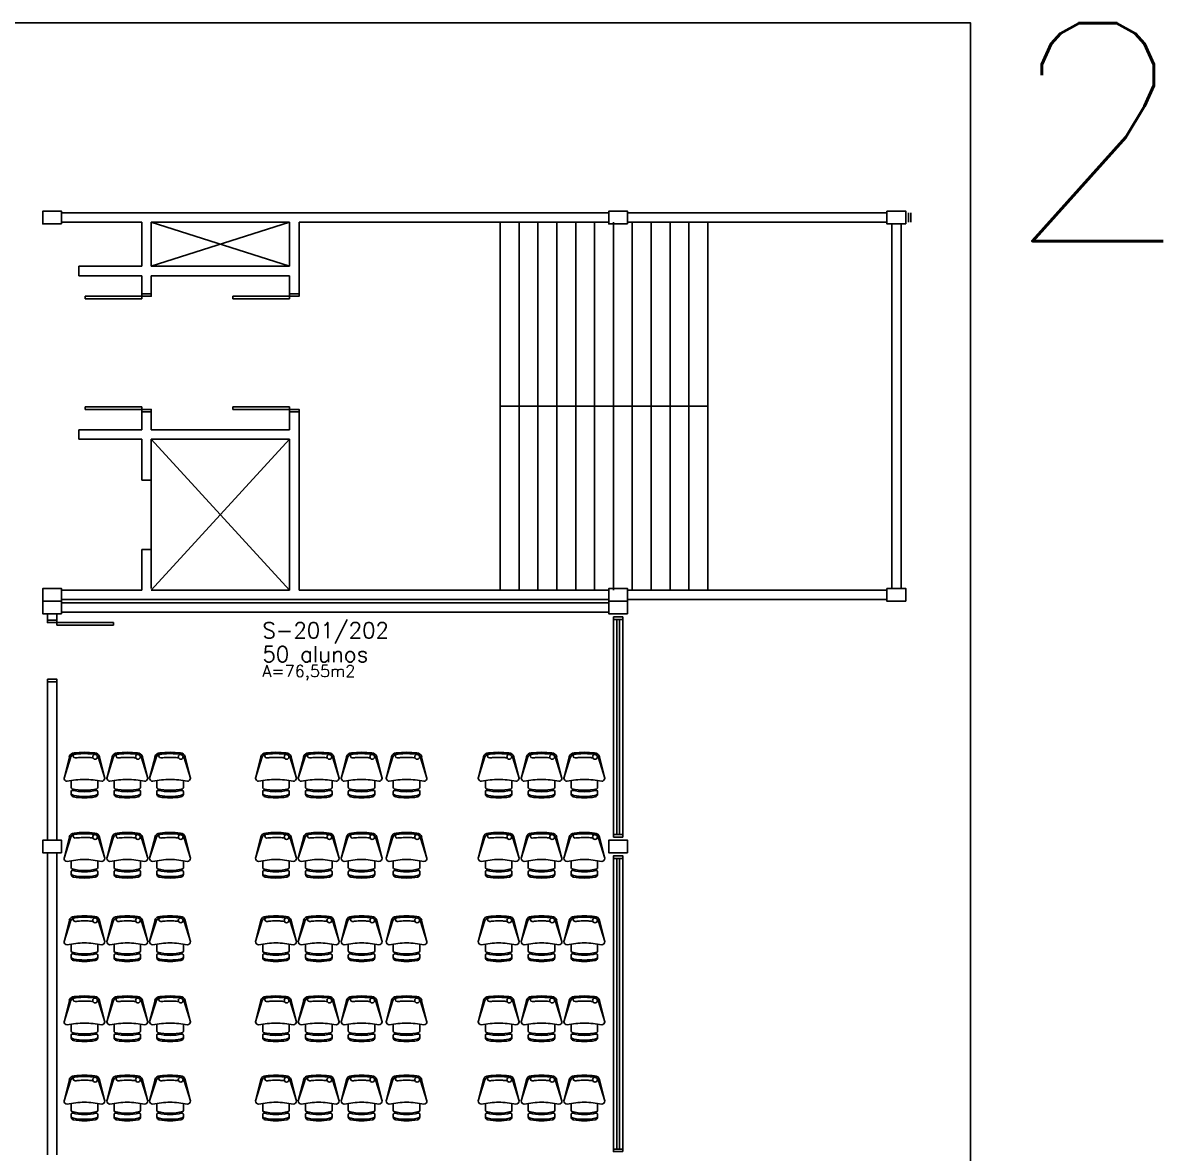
# Model space of a CAD drawing. Header units: millimetres. Extents: x 20431 to 27288, y 6147 to 13165.
# Drawn here: x 25464 to 27277, y 11368 to 13165 of the extents above; entities that cross this region are included whole.
import ezdxf

# ---------------------------------------------------------------- set-up
doc = ezdxf.new("R2010")
doc.units = ezdxf.units.MM
doc.header["$MEASUREMENT"] = 0
for name, color, linetype in [('A-Móveis', 105, 'Continuous'), ('Arqui-Aberturas', 63, 'Continuous'), ('Arqui-DivisóriaGesso', 211, 'Continuous'), ('Arqui-Folha', 55, 'Continuous'), ('Arqui-Móveis', 252, 'Continuous'), ('Arqui-Paredes', 3, 'Continuous'), ('Arqui-Pilares', 4, 'Continuous'), ('Arqui-Salas', 31, 'Continuous')]:
    doc.layers.add(name, color=color, linetype=linetype)
doc.styles.add('INDICAÇÃO AMBIENTES', font='romans.shx')

# ---------------------------------------------------------------- blocks, each defined once
blk = doc.blocks.new('A$C66E92B1C')
at = {"layer": 'A-Móveis', "linetype": 'Continuous'}
for p, q in [((0, 29.9), (8.5, 63.8)), ((0, 29.9), (10.1, 62)), ((65, 29.9), (54.9, 62)), ((65, 29.9), (56.5, 63.8)), ((11.4, 25.9), (11.4, 14.8)), ((53.6, 25.9), (53.6, 14.8)), ((11.4, 5.1), (11.4, 8.5)), ((11.4, 4.6), (11.4, 5.1)), ((13.7, 10.4), (13.7, 12.8)), ((16.1, 9.9), (16.1, 12.2)), ((48.9, 9.9), (48.9, 12.2)), ((51.3, 10.4), (51.3, 12.8)), ((53.6, 5.1), (53.6, 8.5)), ((53.6, 4.6), (53.6, 5.1))]:
    blk.add_line(p, q, dxfattribs=at)
blk.add_circle((49.4, 63.7), 3.81, dxfattribs=at)
for centre, radius, start, end in [((16.2, 61.9), 8, 90, 165.9638), ((17.8, 60), 8, 113.6162, 165.9638), ((17.8, 60), 8, 95.2634, 113.6162), ((17.7, 65), 3.01, 100.5269, 270), ((47.2, 60), 8, 14.0362, 84.7363), ((48.8, 61.9), 8, 14.0362, 90), ((5, 29.9), 5, 180, 270), ((60, 29.9), 5, 270, 0), ((13.3, 14.8), 1.87, 180, 255.887), ((13.3, 8.5), 1.87, 76.9185, 180), ((16.1, 4.6), 4.68, 180, 259.2791), ((18.5, 12.5), 10.6, 228.4224, 254.693), ((32.5, 91.1), 80.6, 255.887, 284.113), ((32.5, 91.1), 82.9, 256.9185, 283.0815), ((32.5, 91.1), 92.7, 259.2791, 280.7209), ((32.5, 91.1), 90.4, 259.2791, 280.7209), ((46.5, 12.5), 10.6, 285.307, 311.5776), ((48.9, 4.6), 4.68, 280.7209, 0), ((51.7, 8.5), 1.87, 0, 103.0815), ((51.7, 14.8), 1.87, 284.113, 0)]:
    blk.add_arc(centre, radius, start, end, dxfattribs=at)
for points in [[(16.2, 69.9), (32.5, 70.9), (48.8, 69.9)], [(5, 24.9), (32.5, 27.9), (60, 24.9)]]:
    blk.add_spline(points, degree=3, dxfattribs=at)
for points, knots in [([(17.1, 68), (19.2, 68.2), (21.3, 68.4), (25.3, 68.7), (27.2, 68.8), (30.5, 68.9), (32, 68.9), (34.8, 68.9), (36.2, 68.8), (40.5, 68.6), (43.4, 68.4), (46.8, 68.1), (47.3, 68), (47.9, 68)], [0.671451, 0.671451, 0.671451, 0.671451, 6.930704, 6.930704, 12.827172, 12.827172, 17.180097, 17.180097, 21.533022, 21.533022, 30.238872, 30.238872, 31.897634, 31.897634, 31.897634, 31.897634]), ([(17.7, 62), (20, 62.2), (22.3, 62.4), (26.4, 62.7), (28.2, 62.8), (30.8, 62.9), (31.6, 62.9), (33, 62.9), (33.4, 62.9), (34.4, 62.9), (34.9, 62.9), (36.5, 62.8), (37.5, 62.8), (40.9, 62.6), (43.4, 62.4), (46, 62.1)], [0.671451, 0.671451, 0.671451, 0.671451, 7.736362, 7.736362, 13.492102, 13.492102, 16.238019, 16.238019, 17.870689, 17.870689, 19.503359, 19.503359, 22.768699, 22.768699, 30.487114, 30.487114, 30.487114, 30.487114])]:
    blk.add_open_spline(points, degree=3, knots=knots, dxfattribs=at)

msp = doc.modelspace()

# ---------------------------------------------------------------- linework, layer by layer
at = {"linetype": 'Continuous'}
for p, q in [((25888.1, 12848.2), (25668.1, 12778.2)), ((25888.1, 12778.2), (25668.1, 12848.2)), ((26223.1, 12263.2), (26223.1, 12848.2)), ((26253.1, 12848.2), (26253.1, 12263.2)), ((26283.1, 12848.2), (26283.1, 12263.2)), ((26313.1, 12848.2), (26313.1, 12263.2)), ((26343.1, 12848.2), (26343.1, 12263.2)), ((26373.1, 12848.2), (26373.1, 12263.2)), ((26403.1, 12848.2), (26403.1, 12263.2)), ((26433.1, 12848.2), (26433.1, 12263.2)), ((26463.1, 12848.2), (26463.1, 12263.2)), ((26493.1, 12848.2), (26493.1, 12263.2)), ((26523.1, 12848.2), (26523.1, 12263.2)), ((26553.1, 12848.2), (26553.1, 12263.2)), ((26223.1, 12555.7), (26553.1, 12555.7)), ((25888.1, 12263.2), (25668.1, 12503.2)), ((25668.1, 12263.2), (25888.1, 12503.2)), ((25668.1, 12328.2), (25668.1, 12438.2))]:
    msp.add_line(p, q, dxfattribs=at)
at = {"layer": 'Arqui-Aberturas'}
for p, q in [((26872.1, 12863.2), (26872.1, 12848.2)), ((26876.1, 12848.2), (26876.1, 12863.2)), ((26876.1, 12848.2), (26876.1, 12863.2)), ((25563.1, 12726.7), (25563.1, 12730.7)), ((25653.1, 12730.7), (25563.1, 12730.7)), ((25653.1, 12726.7), (25653.1, 12730.7)), ((25888.1, 12730.7), (25798.1, 12730.7)), ((25798.1, 12726.7), (25798.1, 12730.7)), ((25888.1, 12726.7), (25888.1, 12730.7)), ((25563.1, 12726.7), (25653.1, 12726.7)), ((25798.1, 12726.7), (25888.1, 12726.7)), ((25563.1, 12554.7), (25563.1, 12550.7)), ((25563.1, 12554.7), (25653.1, 12554.7)), ((25653.1, 12550.7), (25563.1, 12550.7)), ((25653.1, 12554.7), (25653.1, 12550.7)), ((25798.1, 12554.7), (25888.1, 12554.7)), ((25798.1, 12554.7), (25798.1, 12550.7)), ((25888.1, 12550.7), (25798.1, 12550.7)), ((25888.1, 12554.7), (25888.1, 12550.7)), ((25518.1, 12207.7), (25518.1, 12211.7)), ((25518.1, 12211.7), (25608.1, 12211.7)), ((25608.1, 12207.7), (25518.1, 12207.7)), ((25608.1, 12207.7), (25608.1, 12211.7)), ((26403.1, 12220.7), (26403.1, 11870.7)), ((26418.1, 12216.7), (26403.1, 12216.7)), ((26408.6, 12216.7), (26408.6, 11874.7)), ((26412.6, 12216.7), (26412.6, 11874.7)), ((26418.1, 12220.7), (26418.1, 11870.7)), ((26418.1, 11874.7), (26403.1, 11874.7)), ((26418.1, 11836.7), (26403.1, 11836.7)), ((26408.6, 11836.7), (26408.6, 11374.7)), ((26412.6, 11836.7), (26412.6, 11374.7)), ((26418.1, 11374.7), (26403.1, 11374.7))]:
    msp.add_line(p, q, dxfattribs=at)
for points in [[(25668.1, 12734.7), (25668.1, 12730.7), (25653.1, 12730.7), (25653.1, 12734.7)], [(25903.1, 12734.7), (25903.1, 12730.7), (25888.1, 12730.7), (25888.1, 12734.7)], [(25668.1, 12546.7), (25668.1, 12550.7), (25653.1, 12550.7), (25653.1, 12546.7)], [(25903.1, 12546.7), (25903.1, 12550.7), (25888.1, 12550.7), (25888.1, 12546.7)], [(25503.1, 12215.7), (25503.1, 12211.7), (25518.1, 12211.7), (25518.1, 12215.7)], [(25503.1, 12121.7), (25503.1, 12117.7), (25518.1, 12117.7), (25518.1, 12121.7)], [(26418.1, 11370.7), (26403.1, 11370.7), (26403.1, 11840.7), (26418.1, 11840.7)]]:
    msp.add_lwpolyline(points, close=True, dxfattribs=at)
at = {"layer": 'Arqui-DivisóriaGesso'}
msp.add_lwpolyline([(24108.5, 13165.3), (26970.8, 13165.3), (26970.8, 9846), (24108.5, 9846)], close=True, dxfattribs=at)
at = {"layer": 'Arqui-Paredes'}
for p, q in [((26395.6, 12863.2), (25525.6, 12863.2)), ((26838.1, 12863.2), (26425.6, 12863.2)), ((25653.1, 12848.2), (25525.6, 12848.2)), ((25653.1, 12778.2), (25653.1, 12848.2)), ((25668.1, 12778.2), (25668.1, 12848.2)), ((25888.1, 12848.2), (25668.1, 12848.2)), ((25888.1, 12778.2), (25888.1, 12848.2)), ((26395.6, 12848.2), (25903.1, 12848.2)), ((25903.1, 12730.7), (25903.1, 12848.2)), ((26838.1, 12848.2), (26425.6, 12848.2)), ((26845.6, 12845.7), (26845.6, 12265.7)), ((26860.6, 12845.7), (26860.6, 12265.7)), ((25553.1, 12763.2), (25553.1, 12778.2)), ((25653.1, 12778.2), (25553.1, 12778.2)), ((25888.1, 12778.2), (25668.1, 12778.2)), ((25653.1, 12763.2), (25553.1, 12763.2)), ((25653.1, 12734.7), (25653.1, 12763.2)), ((25888.1, 12763.2), (25668.1, 12763.2)), ((25668.1, 12734.7), (25668.1, 12763.2)), ((25888.1, 12750.7), (25888.1, 12763.2)), ((25888.1, 12730.7), (25888.1, 12763.2)), ((25903.1, 12750.7), (25903.1, 12763.2)), ((25653.1, 12734.7), (25668.1, 12734.7)), ((25888.1, 12734.7), (25903.1, 12734.7)), ((25653.1, 12546.7), (25668.1, 12546.7)), ((25653.1, 12518.2), (25653.1, 12546.7)), ((25668.1, 12518.2), (25668.1, 12546.7)), ((25888.1, 12546.7), (25903.1, 12546.7)), ((25888.1, 12518.2), (25888.1, 12546.7)), ((25903.1, 12263.2), (25903.1, 12546.7)), ((25553.1, 12503.2), (25553.1, 12518.2)), ((25653.1, 12518.2), (25553.1, 12518.2)), ((25653.1, 12530.7), (25653.1, 12518.2)), ((25668.1, 12530.7), (25668.1, 12518.2)), ((25888.1, 12518.2), (25668.1, 12518.2)), ((25888.1, 12530.7), (25888.1, 12518.2)), ((25903.1, 12530.7), (25903.1, 12518.2)), ((25653.1, 12503.2), (25553.1, 12503.2)), ((25653.1, 12438.2), (25653.1, 12503.2)), ((25668.1, 12438.2), (25668.1, 12503.2)), ((25888.1, 12503.2), (25668.1, 12503.2)), ((25888.1, 12263.2), (25888.1, 12503.2)), ((25668.1, 12438.2), (25653.1, 12438.2)), ((25653.1, 12263.2), (25653.1, 12328.2)), ((25668.1, 12328.2), (25653.1, 12328.2)), ((25668.1, 12265.7), (25668.1, 12328.2)), ((25653.1, 12263.2), (25525.6, 12263.2)), ((25888.1, 12263.2), (25668.1, 12263.2)), ((26395.6, 12263.2), (25903.1, 12263.2)), ((26838.1, 12263.2), (26425.6, 12263.2)), ((26395.6, 12248.2), (25525.6, 12248.2)), ((26395.6, 12243.2), (25525.6, 12243.2)), ((26838.1, 12248.2), (26425.6, 12248.2)), ((25503.1, 12225.7), (25503.1, 12211.7)), ((25518.1, 12225.7), (25518.1, 12211.7)), ((26395.6, 12228.2), (25525.6, 12228.2)), ((25503.1, 12217.7), (25503.1, 12211.7)), ((25518.1, 12215.7), (25503.1, 12215.7)), ((25518.1, 12217.7), (25518.1, 12211.7)), ((26403.1, 12220.7), (26418.1, 12220.7)), ((26403.1, 12220.7), (26418.1, 12220.7)), ((25503.1, 12121.7), (25503.1, 11865.7)), ((25518.1, 12121.7), (25518.1, 11865.7)), ((26403.1, 11870.7), (26418.1, 11870.7)), ((26403.1, 11870.7), (26418.1, 11870.7)), ((25503.1, 11845.7), (25503.1, 11365.7)), ((25518.1, 11845.7), (25518.1, 11365.7)), ((26403.1, 11840.7), (26418.1, 11840.7)), ((26403.1, 11840.7), (26418.1, 11840.7)), ((26403.1, 11370.7), (26418.1, 11370.7))]:
    msp.add_line(p, q, dxfattribs=at)
msp.add_lwpolyline([(26418.1, 11370.7), (26403.1, 11370.7)], dxfattribs=at)
at = {"layer": 'Arqui-Pilares'}
for points in [[(25525.6, 12845.7), (25525.6, 12865.7), (25495.6, 12865.7), (25495.6, 12845.7)], [(26425.6, 12845.7), (26425.6, 12865.7), (26395.6, 12865.7), (26395.6, 12845.7)], [(26868.1, 12845.7), (26868.1, 12865.7), (26838.1, 12865.7), (26838.1, 12845.7)], [(25525.6, 12245.7), (25525.6, 12265.7), (25495.6, 12265.7), (25495.6, 12245.7)], [(26425.6, 12245.7), (26425.6, 12265.7), (26395.6, 12265.7), (26395.6, 12245.7)], [(26868.1, 12245.7), (26868.1, 12265.7), (26838.1, 12265.7), (26838.1, 12245.7)], [(25525.6, 12225.7), (25525.6, 12245.7), (25495.6, 12245.7), (25495.6, 12225.7)], [(26425.6, 12225.7), (26425.6, 12245.7), (26395.6, 12245.7), (26395.6, 12225.7)], [(25525.6, 11845.7), (25525.6, 11865.7), (25495.6, 11865.7), (25495.6, 11845.7)], [(26425.6, 11845.7), (26425.6, 11865.7), (26395.6, 11865.7), (26395.6, 11845.7)]]:
    msp.add_lwpolyline(points, close=True, dxfattribs=at)

# ---------------------------------------------------------------- block references
at = {"layer": 'Arqui-Móveis'}
for p in [(25529.4, 11934.6), (25597.5, 11934.6), (25665.6, 11934.6), (25833.9, 11934.6), (25902, 11934.6), (25970.1, 11934.6), (26041.6, 11934.6), (26188.1, 11934.6), (26256.3, 11934.6), (26324.4, 11934.6), (25529.4, 11807.2), (25597.5, 11807.2), (25665.6, 11807.2), (25833.9, 11807.2), (25902, 11807.2), (25970.1, 11807.2), (26041.6, 11807.2), (26188.1, 11807.2), (26256.3, 11807.2), (26324.4, 11807.2), (25529.4, 11674.6), (25597.5, 11674.6), (25665.6, 11674.6), (25833.9, 11674.6), (25902, 11674.6), (25970.1, 11674.6), (26041.6, 11674.6), (26188.1, 11674.6), (26256.3, 11674.6), (26324.4, 11674.6), (25529.4, 11547.2), (25597.5, 11547.2), (25665.6, 11547.2), (25833.9, 11547.2), (25902, 11547.2), (25970.1, 11547.2), (26041.6, 11547.2), (26188.1, 11547.2), (26256.3, 11547.2), (26324.4, 11547.2), (25529.4, 11421.3), (25597.5, 11421.3), (25665.6, 11421.3), (25833.9, 11421.3), (25902, 11421.3), (25970.1, 11421.3), (26041.6, 11421.3), (26188.1, 11421.3), (26256.3, 11421.3), (26324.4, 11421.3)]:
    msp.add_blockref('A$C66E92B1C', p, dxfattribs=at)

# ---------------------------------------------------------------- texts
at = {"layer": 'Arqui-Folha', "color": 10, "linetype": 'Continuous', "style": 'INDICAÇÃO AMBIENTES'}
msp.add_text('2', height=346.5, dxfattribs=at).set_placement((27024.9, 12818.3))
at = {"layer": 'Arqui-Salas', "color": 2, "linetype": 'Continuous', "style": 'INDICAÇÃO AMBIENTES'}
msp.add_text('S-201/202', height=25, dxfattribs=at).set_placement((25844.8, 12187))
at = {"layer": 'Arqui-Salas', "linetype": 'Continuous', "style": 'INDICAÇÃO AMBIENTES'}
for s, height, p in [('50 alunos', 25, (25844.8, 12149)), ('A=76,55m2', 18.75, (25844.8, 12125.3))]:
    msp.add_text(s, height=height, dxfattribs=at).set_placement(p)

doc.saveas('drawing.dxf')
